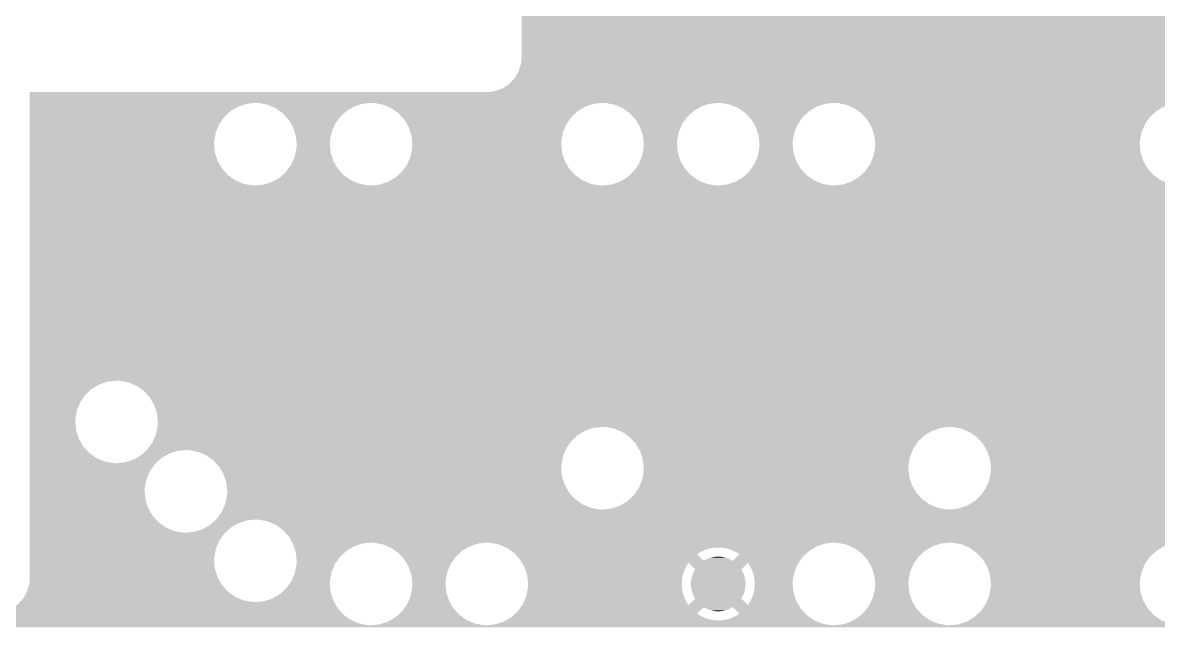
# Model space of a CAD drawing. Extents: x 295 to 953, y 10 to 290.
# Drawn here: x 613.6 to 642.27, y 197.28 to 212.51 of the extents above; entities that cross this region are included whole.
import ezdxf

# ---------------------------------------------------------------- set-up
doc = ezdxf.new("R2010")
doc.units = 0
doc.header["$LTSCALE"] = 5
doc.header["$MEASUREMENT"] = 0
doc.layers.add('GND', color=7, linetype='CONTINUOUS')

msp = doc.modelspace()

# ---------------------------------------------------------------- linework, layer by layer
at = {"layer": 'GND'}
for points in [[(626.194, 212.51), (626.194, 212.764), (725.854, 212.51), (726.011, 212.764)], [(626.194, 212.235), (626.194, 212.51), (725.739, 212.235), (725.854, 212.51)], [(626.194, 211.945), (626.194, 212.235), (725.667, 211.945), (725.739, 212.235)], [(626.194, 211.636), (626.194, 211.945), (725.642, 211.636), (725.667, 211.945)], [(626.179, 211.475), (626.194, 211.636), (725.655, 211.475), (725.642, 211.636)], [(626.017, 211.108), (626.119, 211.282), (725.721, 211.108), (725.679, 211.282)], [(626.119, 211.282), (626.137, 211.338), (725.679, 211.282), (725.666, 211.338)], [(626.137, 211.338), (626.179, 211.475), (725.666, 211.338), (725.655, 211.475)], [(625.878, 210.962), (625.96, 211.048), (725.77, 210.962), (725.735, 211.048)], [(625.96, 211.048), (626.017, 211.108), (725.735, 211.048), (725.721, 211.108)], [(613.78, 210.517), (613.78, 210.759), (726.004, 210.517), (725.857, 210.759)], [(613.78, 210.759), (613.78, 210.759), (725.857, 210.759), (725.856, 210.759)], [(625.318, 210.759), (625.423, 210.772), (725.856, 210.759), (725.849, 210.772)], [(625.423, 210.772), (625.518, 210.783), (725.849, 210.772), (725.844, 210.783)], [(625.518, 210.783), (625.708, 210.851), (725.844, 210.783), (725.816, 210.851)], [(625.708, 210.851), (625.878, 210.962), (725.816, 210.851), (725.77, 210.962)], [(613.78, 210.488), (613.78, 210.517), (726.029, 210.488), (726.004, 210.517)], [(613.78, 210.464), (613.78, 210.488), (619.256, 210.464), (619.476, 210.488)], [(613.78, 210.396), (613.78, 210.464), (619.047, 210.396), (619.256, 210.464)], [(619.567, 210.484), (619.476, 210.488), (622.358, 210.484), (622.397, 210.488)], [(619.665, 210.464), (619.567, 210.484), (622.177, 210.464), (622.358, 210.484)], [(619.784, 210.441), (619.665, 210.464), (622.107, 210.441), (622.177, 210.464)], [(619.89, 210.396), (619.784, 210.441), (621.968, 210.396), (622.107, 210.441)], [(622.488, 210.484), (622.397, 210.488), (628.2, 210.484), (628.239, 210.488)], [(622.586, 210.464), (622.488, 210.484), (628.019, 210.464), (628.2, 210.484)], [(622.705, 210.441), (622.586, 210.464), (627.949, 210.441), (628.019, 210.464)], [(622.811, 210.396), (622.705, 210.441), (627.81, 210.396), (627.949, 210.441)], [(628.33, 210.484), (628.239, 210.488), (631.121, 210.484), (631.16, 210.488)], [(628.428, 210.464), (628.33, 210.484), (630.94, 210.464), (631.121, 210.484)], [(628.547, 210.441), (628.428, 210.464), (630.87, 210.441), (630.94, 210.464)], [(628.653, 210.396), (628.547, 210.441), (630.731, 210.396), (630.87, 210.441)], [(631.251, 210.484), (631.16, 210.488), (634.042, 210.484), (634.081, 210.488)], [(631.349, 210.464), (631.251, 210.484), (633.861, 210.464), (634.042, 210.484)], [(631.468, 210.441), (631.349, 210.464), (633.791, 210.441), (633.861, 210.464)], [(631.574, 210.396), (631.468, 210.441), (633.652, 210.396), (633.791, 210.441)], [(634.172, 210.484), (634.081, 210.488), (642.805, 210.484), (642.844, 210.488)], [(634.27, 210.464), (634.172, 210.484), (642.624, 210.464), (642.805, 210.484)], [(634.389, 210.441), (634.27, 210.464), (642.554, 210.441), (642.624, 210.464)], [(634.495, 210.396), (634.389, 210.441), (642.415, 210.396), (642.554, 210.441)], [(613.78, 210.284), (613.78, 210.396), (618.857, 210.284), (619.047, 210.396)], [(613.78, 210.135), (613.78, 210.284), (618.694, 210.135), (618.857, 210.284)], [(613.78, 209.956), (613.78, 210.135), (618.566, 209.956), (618.694, 210.135)], [(619.986, 210.354), (619.89, 210.396), (621.897, 210.354), (621.968, 210.396)], [(620.085, 210.284), (619.986, 210.354), (621.778, 210.284), (621.897, 210.354)], [(620.166, 210.227), (620.085, 210.284), (621.715, 210.227), (621.778, 210.284)], [(620.249, 210.135), (620.166, 210.227), (621.615, 210.135), (621.715, 210.227)], [(620.315, 210.064), (620.249, 210.135), (621.564, 210.064), (621.615, 210.135)], [(622.907, 210.354), (622.811, 210.396), (627.739, 210.354), (627.81, 210.396)], [(623.006, 210.284), (622.907, 210.354), (627.62, 210.284), (627.739, 210.354)], [(623.087, 210.227), (623.006, 210.284), (627.557, 210.227), (627.62, 210.284)], [(623.17, 210.135), (623.087, 210.227), (627.457, 210.135), (627.557, 210.227)], [(623.236, 210.064), (623.17, 210.135), (627.406, 210.064), (627.457, 210.135)], [(628.749, 210.354), (628.653, 210.396), (630.66, 210.354), (630.731, 210.396)], [(628.848, 210.284), (628.749, 210.354), (630.541, 210.284), (630.66, 210.354)], [(628.929, 210.227), (628.848, 210.284), (630.478, 210.227), (630.541, 210.284)], [(629.012, 210.135), (628.929, 210.227), (630.378, 210.135), (630.478, 210.227)], [(629.078, 210.064), (629.012, 210.135), (630.327, 210.064), (630.378, 210.135)], [(631.67, 210.354), (631.574, 210.396), (633.581, 210.354), (633.652, 210.396)], [(631.769, 210.284), (631.67, 210.354), (633.462, 210.284), (633.581, 210.354)], [(631.85, 210.227), (631.769, 210.284), (633.399, 210.227), (633.462, 210.284)], [(631.933, 210.135), (631.85, 210.227), (633.299, 210.135), (633.399, 210.227)], [(631.999, 210.064), (631.933, 210.135), (633.248, 210.064), (633.299, 210.135)], [(634.591, 210.354), (634.495, 210.396), (642.344, 210.354), (642.415, 210.396)], [(634.69, 210.284), (634.591, 210.354), (642.225, 210.284), (642.344, 210.354)], [(634.771, 210.227), (634.69, 210.284), (642.162, 210.227), (642.225, 210.284)], [(634.854, 210.135), (634.771, 210.227), (642.062, 210.135), (642.162, 210.227)], [(634.92, 210.064), (634.854, 210.135), (642.011, 210.064), (642.062, 210.135)], [(613.78, 209.753), (613.78, 209.956), (618.479, 209.753), (618.566, 209.956)], [(620.378, 209.956), (620.315, 210.064), (621.487, 209.956), (621.564, 210.064)], [(620.426, 209.874), (620.378, 209.956), (621.452, 209.874), (621.487, 209.956)], [(620.466, 209.753), (620.426, 209.874), (621.4, 209.753), (621.452, 209.874)], [(623.299, 209.956), (623.236, 210.064), (627.329, 209.956), (627.406, 210.064)], [(623.347, 209.874), (623.299, 209.956), (627.294, 209.874), (627.329, 209.956)], [(623.387, 209.753), (623.347, 209.874), (627.242, 209.753), (627.294, 209.874)], [(629.141, 209.956), (629.078, 210.064), (630.25, 209.956), (630.327, 210.064)], [(629.189, 209.874), (629.141, 209.956), (630.215, 209.874), (630.25, 209.956)], [(629.229, 209.753), (629.189, 209.874), (630.163, 209.753), (630.215, 209.874)], [(632.062, 209.956), (631.999, 210.064), (633.171, 209.956), (633.248, 210.064)], [(632.11, 209.874), (632.062, 209.956), (633.136, 209.874), (633.171, 209.956)], [(632.15, 209.753), (632.11, 209.874), (633.084, 209.753), (633.136, 209.874)], [(634.983, 209.956), (634.92, 210.064), (641.934, 209.956), (642.011, 210.064)], [(635.031, 209.874), (634.983, 209.956), (641.899, 209.874), (641.934, 209.956)], [(635.071, 209.753), (635.031, 209.874), (641.847, 209.753), (641.899, 209.874)], [(613.78, 209.537), (613.78, 209.753), (618.437, 209.537), (618.479, 209.753)], [(620.495, 209.664), (620.466, 209.753), (621.383, 209.664), (621.4, 209.753)], [(620.509, 209.537), (620.495, 209.664), (621.358, 209.537), (621.383, 209.664)], [(623.416, 209.664), (623.387, 209.753), (627.225, 209.664), (627.242, 209.753)], [(623.43, 209.537), (623.416, 209.664), (627.2, 209.537), (627.225, 209.664)], [(629.258, 209.664), (629.229, 209.753), (630.146, 209.664), (630.163, 209.753)], [(629.272, 209.537), (629.258, 209.664), (630.121, 209.537), (630.146, 209.664)], [(632.179, 209.664), (632.15, 209.753), (633.067, 209.664), (633.084, 209.753)], [(632.193, 209.537), (632.179, 209.664), (633.042, 209.537), (633.067, 209.664)], [(635.1, 209.664), (635.071, 209.753), (641.83, 209.664), (641.847, 209.753)], [(635.114, 209.537), (635.1, 209.664), (641.805, 209.537), (641.83, 209.664)], [(613.78, 209.445), (613.78, 209.537), (618.433, 209.445), (618.437, 209.537)], [(613.78, 209.226), (613.78, 209.445), (618.456, 209.226), (618.433, 209.445)], [(620.489, 209.226), (620.514, 209.353), (621.377, 209.226), (621.364, 209.353)], [(620.518, 209.445), (620.509, 209.537), (621.354, 209.445), (621.358, 209.537)], [(620.514, 209.353), (620.518, 209.445), (621.364, 209.353), (621.354, 209.445)], [(623.41, 209.226), (623.435, 209.353), (627.219, 209.226), (627.206, 209.353)], [(623.439, 209.445), (623.43, 209.537), (627.196, 209.445), (627.2, 209.537)], [(623.435, 209.353), (623.439, 209.445), (627.206, 209.353), (627.196, 209.445)], [(629.252, 209.226), (629.277, 209.353), (630.14, 209.226), (630.127, 209.353)], [(629.281, 209.445), (629.272, 209.537), (630.117, 209.445), (630.121, 209.537)], [(629.277, 209.353), (629.281, 209.445), (630.127, 209.353), (630.117, 209.445)], [(632.173, 209.226), (632.198, 209.353), (633.061, 209.226), (633.048, 209.353)], [(632.202, 209.445), (632.193, 209.537), (633.038, 209.445), (633.042, 209.537)], [(632.198, 209.353), (632.202, 209.445), (633.048, 209.353), (633.038, 209.445)], [(635.094, 209.226), (635.119, 209.353), (641.824, 209.226), (641.811, 209.353)], [(635.123, 209.445), (635.114, 209.537), (641.801, 209.445), (641.805, 209.537)], [(635.119, 209.353), (635.123, 209.445), (641.811, 209.353), (641.801, 209.445)], [(613.78, 209.016), (613.78, 209.226), (618.525, 209.016), (618.456, 209.226)], [(613.78, 208.826), (613.78, 209.016), (618.636, 208.826), (618.525, 209.016)], [(620.385, 208.934), (620.42, 209.016), (621.494, 208.934), (621.446, 209.016)], [(620.42, 209.016), (620.472, 209.137), (621.446, 209.016), (621.406, 209.137)], [(620.472, 209.137), (620.489, 209.226), (621.406, 209.137), (621.377, 209.226)], [(623.306, 208.934), (623.341, 209.016), (627.336, 208.934), (627.288, 209.016)], [(623.341, 209.016), (623.393, 209.137), (627.288, 209.016), (627.248, 209.137)], [(623.393, 209.137), (623.41, 209.226), (627.248, 209.137), (627.219, 209.226)], [(629.148, 208.934), (629.183, 209.016), (630.257, 208.934), (630.209, 209.016)], [(629.183, 209.016), (629.235, 209.137), (630.209, 209.016), (630.169, 209.137)], [(629.235, 209.137), (629.252, 209.226), (630.169, 209.137), (630.14, 209.226)], [(632.069, 208.934), (632.104, 209.016), (633.178, 208.934), (633.13, 209.016)], [(632.104, 209.016), (632.156, 209.137), (633.13, 209.016), (633.09, 209.137)], [(632.156, 209.137), (632.173, 209.226), (633.09, 209.137), (633.061, 209.226)], [(634.99, 208.934), (635.025, 209.016), (641.941, 208.934), (641.893, 209.016)], [(635.025, 209.016), (635.077, 209.137), (641.893, 209.016), (641.853, 209.137)], [(635.077, 209.137), (635.094, 209.226), (641.853, 209.137), (641.824, 209.226)], [(613.78, 208.663), (613.78, 208.826), (618.785, 208.663), (618.636, 208.826)], [(620.158, 208.663), (620.257, 208.755), (621.706, 208.663), (621.623, 208.755)], [(620.257, 208.755), (620.308, 208.826), (621.623, 208.755), (621.557, 208.826)], [(620.308, 208.826), (620.385, 208.934), (621.557, 208.826), (621.494, 208.934)], [(623.079, 208.663), (623.178, 208.755), (627.548, 208.663), (627.465, 208.755)], [(623.178, 208.755), (623.229, 208.826), (627.465, 208.755), (627.399, 208.826)], [(623.229, 208.826), (623.306, 208.934), (627.399, 208.826), (627.336, 208.934)], [(628.921, 208.663), (629.02, 208.755), (630.469, 208.663), (630.386, 208.755)], [(629.02, 208.755), (629.071, 208.826), (630.386, 208.755), (630.32, 208.826)], [(629.071, 208.826), (629.148, 208.934), (630.32, 208.826), (630.257, 208.934)], [(631.842, 208.663), (631.941, 208.755), (633.39, 208.663), (633.307, 208.755)], [(631.941, 208.755), (631.992, 208.826), (633.307, 208.755), (633.241, 208.826)], [(631.992, 208.826), (632.069, 208.934), (633.241, 208.826), (633.178, 208.934)], [(634.763, 208.663), (634.862, 208.755), (642.153, 208.663), (642.07, 208.755)], [(634.862, 208.755), (634.913, 208.826), (642.07, 208.755), (642.004, 208.826)], [(634.913, 208.826), (634.99, 208.934), (642.004, 208.826), (641.941, 208.934)], [(613.78, 208.536), (613.78, 208.663), (618.965, 208.536), (618.785, 208.663)], [(613.78, 208.449), (613.78, 208.536), (619.167, 208.449), (618.965, 208.536)], [(613.78, 208.406), (613.78, 208.449), (619.384, 208.406), (619.167, 208.449)], [(619.514, 208.406), (619.695, 208.426), (622.305, 208.406), (622.207, 208.426)], [(619.695, 208.426), (619.766, 208.449), (622.207, 208.426), (622.088, 208.449)], [(619.766, 208.449), (619.904, 208.494), (622.088, 208.449), (621.982, 208.494)], [(619.904, 208.494), (619.975, 208.536), (621.982, 208.494), (621.886, 208.536)], [(619.975, 208.536), (620.094, 208.606), (621.886, 208.536), (621.787, 208.606)], [(620.094, 208.606), (620.158, 208.663), (621.787, 208.606), (621.706, 208.663)], [(622.435, 208.406), (622.616, 208.426), (628.147, 208.406), (628.049, 208.426)], [(622.616, 208.426), (622.687, 208.449), (628.049, 208.426), (627.93, 208.449)], [(622.687, 208.449), (622.825, 208.494), (627.93, 208.449), (627.824, 208.494)], [(622.825, 208.494), (622.896, 208.536), (627.824, 208.494), (627.728, 208.536)], [(622.896, 208.536), (623.015, 208.606), (627.728, 208.536), (627.629, 208.606)], [(623.015, 208.606), (623.079, 208.663), (627.629, 208.606), (627.548, 208.663)], [(628.277, 208.406), (628.458, 208.426), (631.068, 208.406), (630.97, 208.426)], [(628.458, 208.426), (628.529, 208.449), (630.97, 208.426), (630.851, 208.449)], [(628.529, 208.449), (628.667, 208.494), (630.851, 208.449), (630.745, 208.494)], [(628.667, 208.494), (628.738, 208.536), (630.745, 208.494), (630.649, 208.536)], [(628.738, 208.536), (628.857, 208.606), (630.649, 208.536), (630.55, 208.606)], [(628.857, 208.606), (628.921, 208.663), (630.55, 208.606), (630.469, 208.663)], [(631.198, 208.406), (631.379, 208.426), (633.989, 208.406), (633.891, 208.426)], [(631.379, 208.426), (631.45, 208.449), (633.891, 208.426), (633.772, 208.449)], [(631.45, 208.449), (631.588, 208.494), (633.772, 208.449), (633.666, 208.494)], [(631.588, 208.494), (631.659, 208.536), (633.666, 208.494), (633.57, 208.536)], [(631.659, 208.536), (631.778, 208.606), (633.57, 208.536), (633.471, 208.606)], [(631.778, 208.606), (631.842, 208.663), (633.471, 208.606), (633.39, 208.663)], [(634.119, 208.406), (634.3, 208.426), (642.752, 208.406), (642.654, 208.426)], [(634.3, 208.426), (634.371, 208.449), (642.654, 208.426), (642.535, 208.449)], [(634.371, 208.449), (634.509, 208.494), (642.535, 208.449), (642.429, 208.494)], [(634.509, 208.494), (634.58, 208.536), (642.429, 208.494), (642.333, 208.536)], [(634.58, 208.536), (634.699, 208.606), (642.333, 208.536), (642.234, 208.606)], [(634.699, 208.606), (634.763, 208.663), (642.234, 208.606), (642.153, 208.663)], [(613.78, 208.402), (613.78, 208.406), (619.476, 208.402), (619.384, 208.406)], [(613.78, 208.286), (613.78, 208.402), (651.386, 208.286), (651.348, 208.402)], [(613.78, 208.096), (613.78, 208.286), (651.498, 208.096), (651.386, 208.286)], [(619.476, 208.402), (619.514, 208.406), (622.397, 208.402), (622.305, 208.406)], [(622.397, 208.402), (622.435, 208.406), (628.239, 208.402), (628.147, 208.406)], [(628.239, 208.402), (628.277, 208.406), (631.16, 208.402), (631.068, 208.406)], [(631.16, 208.402), (631.198, 208.406), (634.081, 208.402), (633.989, 208.406)], [(634.081, 208.402), (634.119, 208.406), (642.844, 208.402), (642.752, 208.406)], [(613.78, 207.933), (613.78, 208.096), (651.646, 207.933), (651.498, 208.096)], [(613.78, 207.806), (613.78, 207.933), (651.826, 207.806), (651.646, 207.933)], [(613.78, 207.719), (613.78, 207.806), (652.029, 207.719), (651.826, 207.806)], [(613.78, 207.676), (613.78, 207.719), (652.245, 207.676), (652.029, 207.719)], [(613.78, 207.672), (613.78, 207.676), (652.337, 207.672), (652.245, 207.676)], [(613.78, 207.562), (613.78, 207.672), (656.452, 207.562), (656.499, 207.672)], [(613.78, 207.346), (613.78, 207.562), (656.41, 207.346), (656.452, 207.562)], [(613.78, 207.254), (613.78, 207.346), (656.406, 207.254), (656.41, 207.346)], [(613.78, 207.035), (613.78, 207.254), (656.429, 207.035), (656.406, 207.254)], [(613.78, 206.826), (613.78, 207.035), (656.498, 206.826), (656.429, 207.035)], [(613.78, 206.635), (613.78, 206.826), (656.609, 206.635), (656.498, 206.826)], [(613.78, 206.473), (613.78, 206.635), (656.758, 206.473), (656.609, 206.635)], [(613.78, 206.345), (613.78, 206.473), (656.938, 206.345), (656.758, 206.473)], [(613.78, 206.258), (613.78, 206.345), (657.14, 206.258), (656.938, 206.345)], [(613.78, 206.216), (613.78, 206.258), (657.357, 206.216), (657.14, 206.258)], [(613.78, 206.211), (613.78, 206.216), (657.449, 206.211), (657.357, 206.216)], [(613.78, 206.157), (613.78, 206.211), (713.563, 206.157), (713.588, 206.211)], [(613.78, 206.096), (613.78, 206.157), (713.539, 206.096), (713.563, 206.157)], [(613.78, 206.033), (613.78, 206.096), (713.52, 206.033), (713.539, 206.096)], [(613.78, 205.969), (613.78, 206.033), (713.505, 205.969), (713.52, 206.033)], [(613.78, 205.904), (613.78, 205.969), (713.495, 205.904), (713.505, 205.969)], [(613.78, 205.839), (613.78, 205.904), (713.489, 205.839), (713.495, 205.904)], [(613.78, 205.774), (613.78, 205.839), (713.488, 205.774), (713.489, 205.839)], [(613.78, 205.708), (613.78, 205.774), (713.492, 205.708), (713.488, 205.774)], [(613.78, 205.643), (613.78, 205.708), (713.5, 205.643), (713.492, 205.708)], [(613.78, 205.579), (613.78, 205.643), (713.513, 205.579), (713.5, 205.643)], [(613.78, 205.516), (613.78, 205.579), (713.531, 205.516), (713.513, 205.579)], [(613.78, 205.454), (613.78, 205.516), (713.553, 205.454), (713.531, 205.516)], [(613.78, 205.394), (613.78, 205.454), (713.579, 205.394), (713.553, 205.454)], [(613.78, 205.336), (613.78, 205.394), (713.61, 205.336), (713.579, 205.394)], [(613.78, 205.28), (613.78, 205.336), (713.645, 205.28), (713.61, 205.336)], [(613.78, 205.259), (613.78, 205.28), (713.659, 205.259), (713.645, 205.28)], [(613.78, 205.211), (613.78, 205.259), (725.734, 205.211), (725.722, 205.259)], [(613.78, 205.045), (613.78, 205.211), (713.874, 205.045), (714.04, 205.211)], [(613.78, 205.009), (613.78, 205.045), (713.928, 205.009), (713.874, 205.045)], [(613.78, 204.976), (613.78, 205.009), (713.986, 204.976), (713.928, 205.009)], [(613.78, 204.948), (613.78, 204.976), (714.045, 204.948), (713.986, 204.976)], [(613.78, 204.925), (613.78, 204.948), (714.106, 204.925), (714.045, 204.948)], [(613.78, 204.905), (613.78, 204.925), (714.169, 204.905), (714.106, 204.925)], [(613.78, 204.891), (613.78, 204.905), (714.233, 204.891), (714.169, 204.905)], [(613.78, 204.88), (613.78, 204.891), (714.297, 204.88), (714.233, 204.891)], [(613.78, 204.875), (613.78, 204.88), (714.363, 204.875), (714.297, 204.88)], [(613.78, 204.874), (613.78, 204.875), (714.428, 204.874), (714.363, 204.875)], [(613.78, 204.675), (613.78, 204.874), (726.004, 204.675), (725.883, 204.874)], [(613.78, 204.646), (613.78, 204.675), (726.029, 204.646), (726.004, 204.675)], [(613.78, 204.622), (613.78, 204.646), (689.36, 204.622), (689.58, 204.646)], [(613.78, 204.554), (613.78, 204.622), (689.151, 204.554), (689.36, 204.622)], [(613.78, 204.442), (613.78, 204.554), (688.961, 204.442), (689.151, 204.554)], [(613.78, 204.293), (613.78, 204.442), (688.798, 204.293), (688.961, 204.442)], [(613.78, 204.114), (613.78, 204.293), (688.67, 204.114), (688.798, 204.293)], [(613.78, 203.911), (613.78, 204.114), (688.583, 203.911), (688.67, 204.114)], [(613.78, 203.695), (613.78, 203.911), (688.541, 203.695), (688.583, 203.911)], [(613.78, 203.603), (613.78, 203.695), (688.537, 203.603), (688.541, 203.695)], [(613.78, 203.477), (613.78, 203.603), (688.55, 203.477), (688.537, 203.603)], [(613.78, 203.454), (613.78, 203.477), (615.751, 203.454), (615.97, 203.477)], [(613.78, 203.385), (613.78, 203.454), (615.542, 203.385), (615.751, 203.454)], [(613.78, 203.274), (613.78, 203.385), (615.351, 203.274), (615.542, 203.385)], [(613.78, 203.125), (613.78, 203.274), (615.189, 203.125), (615.351, 203.274)], [(616.062, 203.473), (615.97, 203.477), (688.551, 203.473), (688.55, 203.477)], [(616.279, 203.431), (616.062, 203.473), (688.555, 203.431), (688.551, 203.473)], [(616.388, 203.384), (616.279, 203.431), (688.56, 203.384), (688.555, 203.431)], [(616.481, 203.344), (616.388, 203.384), (688.573, 203.344), (688.56, 203.384)], [(616.661, 203.216), (616.481, 203.344), (688.615, 203.216), (688.573, 203.344)], [(613.78, 202.945), (613.78, 203.125), (615.061, 202.945), (615.189, 203.125)], [(616.699, 203.174), (616.661, 203.216), (688.629, 203.174), (688.615, 203.216)], [(616.81, 203.054), (616.699, 203.174), (688.7, 203.054), (688.629, 203.174)], [(616.85, 202.984), (616.81, 203.054), (688.74, 202.984), (688.7, 203.054)], [(616.921, 202.863), (616.85, 202.984), (688.851, 202.863), (688.74, 202.984)], [(613.78, 202.743), (613.78, 202.945), (614.974, 202.743), (615.061, 202.945)], [(613.78, 202.526), (613.78, 202.743), (614.932, 202.526), (614.974, 202.743)], [(616.935, 202.821), (616.921, 202.863), (688.889, 202.821), (688.851, 202.863)], [(616.977, 202.694), (616.935, 202.821), (689.069, 202.694), (688.889, 202.821)], [(616.99, 202.654), (616.977, 202.694), (689.162, 202.654), (689.069, 202.694)], [(613.78, 202.435), (613.78, 202.526), (614.928, 202.435), (614.932, 202.526)], [(613.78, 202.215), (613.78, 202.435), (614.951, 202.215), (614.928, 202.435)], [(616.995, 202.607), (616.99, 202.654), (689.271, 202.607), (689.162, 202.654)], [(616.999, 202.564), (616.995, 202.607), (689.488, 202.564), (689.271, 202.607)], [(617, 202.56), (616.999, 202.564), (689.58, 202.56), (689.488, 202.564)], [(617.012, 202.444), (617, 202.56), (736.825, 202.444), (736.787, 202.56)], [(617.009, 202.343), (617.013, 202.435), (736.885, 202.343), (736.831, 202.435)], [(617.013, 202.435), (617.012, 202.444), (736.831, 202.435), (736.825, 202.444)], [(613.78, 202.006), (613.78, 202.215), (615.02, 202.006), (614.951, 202.215)], [(616.894, 201.957), (616.958, 202.105), (627.457, 201.957), (627.62, 202.105)], [(616.958, 202.105), (616.967, 202.126), (627.62, 202.105), (627.655, 202.126)], [(616.967, 202.126), (616.984, 202.217), (627.655, 202.126), (627.81, 202.217)], [(616.984, 202.217), (616.998, 202.286), (627.81, 202.217), (628.019, 202.286)], [(616.998, 202.286), (617.002, 202.309), (628.019, 202.286), (628.239, 202.309)], [(617.002, 202.309), (617.009, 202.343), (736.905, 202.309), (736.885, 202.343)], [(628.33, 202.305), (628.239, 202.309), (636.963, 202.305), (637.002, 202.309)], [(628.428, 202.286), (628.33, 202.305), (636.782, 202.286), (636.963, 202.305)], [(628.547, 202.262), (628.428, 202.286), (636.712, 202.262), (636.782, 202.286)], [(628.653, 202.217), (628.547, 202.262), (636.573, 202.217), (636.712, 202.262)], [(628.749, 202.175), (628.653, 202.217), (636.502, 202.175), (636.573, 202.217)], [(628.848, 202.105), (628.749, 202.175), (636.383, 202.105), (636.502, 202.175)], [(628.929, 202.048), (628.848, 202.105), (636.32, 202.048), (636.383, 202.105)], [(637.093, 202.305), (637.002, 202.309), (736.907, 202.305), (736.905, 202.309)], [(637.31, 202.262), (637.093, 202.305), (736.932, 202.262), (736.907, 202.305)], [(637.33, 202.254), (637.31, 202.262), (736.937, 202.254), (736.932, 202.262)], [(637.512, 202.175), (637.33, 202.254), (737.009, 202.175), (736.937, 202.254)], [(637.631, 202.091), (637.512, 202.175), (737.086, 202.091), (737.009, 202.175)], [(613.78, 201.816), (613.78, 202.006), (615.131, 201.816), (615.02, 202.006)], [(616.775, 201.777), (616.88, 201.924), (627.329, 201.777), (627.434, 201.924)], [(616.88, 201.924), (616.894, 201.957), (627.434, 201.924), (627.457, 201.957)], [(629.012, 201.957), (628.929, 202.048), (636.22, 201.957), (636.32, 202.048)], [(629.078, 201.885), (629.012, 201.957), (636.169, 201.885), (636.22, 201.957)], [(629.141, 201.777), (629.078, 201.885), (636.092, 201.777), (636.169, 201.885)], [(637.692, 202.048), (637.631, 202.091), (737.147, 202.048), (737.086, 202.091)], [(637.769, 201.964), (637.692, 202.048), (737.265, 201.964), (737.147, 202.048)], [(637.841, 201.885), (637.769, 201.964), (737.448, 201.885), (737.265, 201.964)], [(637.846, 201.877), (637.841, 201.885), (737.468, 201.877), (737.448, 201.885)], [(637.854, 201.862), (637.846, 201.877), (737.541, 201.862), (737.468, 201.877)], [(637.868, 201.839), (637.854, 201.862), (727.255, 201.839), (727.553, 201.862)], [(637.909, 201.769), (637.868, 201.839), (726.965, 201.769), (727.255, 201.839)], [(613.78, 201.653), (613.78, 201.816), (615.28, 201.653), (615.131, 201.816)], [(613.78, 201.525), (613.78, 201.653), (615.46, 201.525), (615.28, 201.653)], [(616.463, 201.521), (616.589, 201.595), (617.104, 201.521), (617.231, 201.595)], [(616.589, 201.595), (616.63, 201.633), (617.231, 201.595), (617.294, 201.633)], [(616.63, 201.633), (616.705, 201.701), (617.294, 201.633), (617.504, 201.701)], [(616.705, 201.701), (616.731, 201.725), (617.504, 201.701), (617.723, 201.725)], [(616.731, 201.725), (616.752, 201.744), (627.307, 201.725), (627.315, 201.744)], [(616.752, 201.744), (616.775, 201.777), (627.315, 201.744), (627.329, 201.777)], [(617.815, 201.721), (617.723, 201.725), (627.305, 201.721), (627.307, 201.725)], [(618.031, 201.678), (617.815, 201.721), (627.287, 201.678), (627.305, 201.721)], [(618.234, 201.591), (618.031, 201.678), (627.25, 201.591), (627.287, 201.678)], [(618.257, 201.574), (618.234, 201.591), (627.242, 201.574), (627.25, 201.591)], [(618.413, 201.464), (618.257, 201.574), (627.221, 201.464), (627.242, 201.574)], [(629.189, 201.695), (629.141, 201.777), (636.057, 201.695), (636.092, 201.777)], [(629.229, 201.574), (629.189, 201.695), (636.005, 201.574), (636.057, 201.695)], [(629.258, 201.485), (629.229, 201.574), (635.988, 201.485), (636.005, 201.574)], [(637.952, 201.695), (637.909, 201.769), (726.784, 201.695), (726.965, 201.769)], [(637.965, 201.655), (637.952, 201.695), (726.688, 201.655), (726.784, 201.695)], [(638.016, 201.5), (637.965, 201.655), (726.434, 201.5), (726.688, 201.655)], [(613.78, 201.438), (613.78, 201.525), (615.662, 201.438), (615.46, 201.525)], [(613.78, 201.396), (613.78, 201.438), (615.879, 201.396), (615.662, 201.438)], [(613.78, 201.392), (613.78, 201.396), (615.97, 201.392), (615.879, 201.396)], [(613.78, 201.372), (613.78, 201.392), (616.941, 201.372), (616.963, 201.392)], [(613.78, 201.193), (613.78, 201.372), (616.814, 201.193), (616.941, 201.372)], [(615.97, 201.392), (616.19, 201.415), (616.963, 201.392), (616.988, 201.415)], [(616.19, 201.415), (616.399, 201.484), (616.988, 201.415), (617.063, 201.484)], [(616.399, 201.484), (616.463, 201.521), (617.063, 201.484), (617.104, 201.521)], [(618.51, 201.358), (618.413, 201.464), (627.2, 201.358), (627.221, 201.464)], [(618.562, 201.301), (618.51, 201.358), (627.197, 201.301), (627.2, 201.358)], [(618.583, 201.266), (618.562, 201.301), (627.196, 201.266), (627.197, 201.301)], [(618.674, 201.111), (618.583, 201.266), (627.212, 201.111), (627.196, 201.266)], [(629.272, 201.358), (629.258, 201.485), (635.963, 201.358), (635.988, 201.485)], [(629.281, 201.266), (629.272, 201.358), (635.959, 201.266), (635.963, 201.358)], [(629.277, 201.174), (629.281, 201.266), (635.969, 201.174), (635.959, 201.266)], [(638.021, 201.485), (638.016, 201.5), (726.416, 201.485), (726.434, 201.5)], [(638.04, 201.307), (638.021, 201.485), (726.206, 201.307), (726.416, 201.485)], [(638.044, 201.266), (638.04, 201.307), (726.171, 201.266), (726.206, 201.307)], [(638.04, 201.174), (638.044, 201.266), (726.092, 201.174), (726.171, 201.266)], [(613.78, 200.99), (613.78, 201.193), (616.727, 200.99), (616.814, 201.193)], [(613.78, 200.774), (613.78, 200.99), (616.684, 200.774), (616.727, 200.99)], [(618.695, 201.047), (618.674, 201.111), (627.219, 201.047), (627.212, 201.111)], [(618.742, 200.901), (618.695, 201.047), (627.267, 200.901), (627.219, 201.047)], [(629.183, 200.838), (629.235, 200.958), (636.051, 200.838), (636.011, 200.958)], [(629.235, 200.958), (629.252, 201.047), (636.011, 200.958), (635.982, 201.047)], [(629.252, 201.047), (629.277, 201.174), (635.982, 201.047), (635.969, 201.174)], [(637.974, 200.902), (637.998, 200.958), (673.085, 200.902), (673.255, 200.958)], [(637.998, 200.958), (638, 200.971), (673.255, 200.958), (673.295, 200.971)], [(638, 200.971), (638.005, 200.995), (673.295, 200.971), (673.514, 200.995)], [(638.005, 200.995), (638.022, 201.08), (725.958, 200.995), (726.011, 201.08)], [(638.022, 201.08), (638.04, 201.174), (726.011, 201.08), (726.092, 201.174)], [(613.78, 200.682), (613.78, 200.774), (616.68, 200.682), (616.684, 200.774)], [(613.78, 200.463), (613.78, 200.682), (616.703, 200.463), (616.68, 200.682)], [(618.749, 200.838), (618.742, 200.901), (627.288, 200.838), (627.267, 200.901)], [(618.766, 200.682), (618.749, 200.838), (627.379, 200.682), (627.288, 200.838)], [(618.764, 200.647), (618.766, 200.682), (627.399, 200.647), (627.379, 200.682)], [(629.071, 200.647), (629.148, 200.756), (636.162, 200.647), (636.099, 200.756)], [(629.148, 200.756), (629.183, 200.838), (636.099, 200.756), (636.051, 200.838)], [(637.83, 200.642), (637.911, 200.756), (672.733, 200.642), (672.856, 200.756)], [(637.911, 200.756), (637.926, 200.791), (672.856, 200.756), (672.895, 200.791)], [(637.926, 200.791), (637.974, 200.902), (672.895, 200.791), (673.085, 200.902)], [(613.78, 200.253), (613.78, 200.463), (616.772, 200.253), (616.703, 200.463)], [(618.719, 200.374), (618.741, 200.485), (627.704, 200.374), (627.548, 200.485)], [(618.741, 200.485), (618.762, 200.59), (627.548, 200.485), (627.452, 200.59)], [(618.762, 200.59), (618.764, 200.647), (627.452, 200.59), (627.399, 200.647)], [(628.738, 200.357), (628.857, 200.427), (636.491, 200.357), (636.392, 200.427)], [(628.857, 200.427), (628.921, 200.485), (636.392, 200.427), (636.311, 200.485)], [(628.921, 200.485), (629.02, 200.576), (636.311, 200.485), (636.228, 200.576)], [(629.02, 200.576), (629.071, 200.647), (636.228, 200.576), (636.162, 200.647)], [(637.43, 200.316), (637.62, 200.427), (672.542, 200.316), (672.59, 200.427)], [(637.62, 200.427), (637.659, 200.462), (672.59, 200.427), (672.605, 200.462)], [(637.659, 200.462), (637.783, 200.576), (672.605, 200.462), (672.685, 200.576)], [(637.783, 200.576), (637.83, 200.642), (672.685, 200.576), (672.733, 200.642)], [(613.78, 200.063), (613.78, 200.253), (616.884, 200.063), (616.772, 200.253)], [(618.541, 200.044), (618.632, 200.171), (672.475, 200.044), (672.5, 200.171)], [(618.632, 200.171), (618.655, 200.223), (672.5, 200.171), (672.511, 200.223)], [(618.655, 200.223), (618.656, 200.227), (628.239, 200.223), (628.147, 200.227)], [(618.656, 200.227), (618.675, 200.27), (628.147, 200.227), (627.93, 200.27)], [(618.675, 200.27), (618.712, 200.357), (627.93, 200.27), (627.728, 200.357)], [(618.712, 200.357), (618.719, 200.374), (627.728, 200.357), (627.704, 200.374)], [(628.239, 200.223), (628.277, 200.227), (637.002, 200.223), (636.91, 200.227)], [(628.277, 200.227), (628.458, 200.247), (636.91, 200.227), (636.812, 200.247)], [(628.458, 200.247), (628.529, 200.27), (636.812, 200.247), (636.693, 200.27)], [(628.529, 200.27), (628.667, 200.316), (636.693, 200.27), (636.587, 200.316)], [(628.667, 200.316), (628.738, 200.357), (636.587, 200.316), (636.491, 200.357)], [(637.002, 200.223), (637.221, 200.247), (672.511, 200.223), (672.515, 200.247)], [(637.221, 200.247), (637.261, 200.26), (672.515, 200.247), (672.518, 200.26)], [(637.261, 200.26), (637.43, 200.316), (672.518, 200.26), (672.542, 200.316)], [(613.78, 199.9), (613.78, 200.063), (617.033, 199.9), (616.884, 200.063)], [(613.78, 199.773), (613.78, 199.9), (617.212, 199.773), (617.033, 199.9)], [(618.215, 199.769), (618.342, 199.843), (618.857, 199.769), (618.983, 199.843)], [(618.342, 199.843), (618.383, 199.88), (618.983, 199.843), (619.047, 199.88)], [(618.383, 199.88), (618.458, 199.949), (619.047, 199.88), (619.256, 199.949)], [(618.458, 199.949), (618.483, 199.972), (619.256, 199.949), (619.476, 199.972)], [(618.483, 199.972), (618.504, 199.992), (672.472, 199.972), (672.473, 199.992)], [(618.504, 199.992), (618.541, 200.044), (672.473, 199.992), (672.475, 200.044)], [(619.567, 199.968), (619.476, 199.972), (672.472, 199.968), (672.472, 199.972)], [(619.651, 199.952), (619.567, 199.968), (672.471, 199.952), (672.472, 199.968)], [(619.784, 199.926), (619.651, 199.952), (672.474, 199.926), (672.471, 199.952)], [(619.986, 199.839), (619.784, 199.926), (672.483, 199.839), (672.474, 199.926)], [(620.136, 199.733), (619.986, 199.839), (672.495, 199.733), (672.483, 199.839)], [(613.78, 199.686), (613.78, 199.773), (617.415, 199.686), (617.212, 199.773)], [(613.78, 199.643), (613.78, 199.686), (617.631, 199.643), (617.415, 199.686)], [(613.78, 199.639), (613.78, 199.643), (617.723, 199.639), (617.631, 199.643)], [(613.78, 199.62), (613.78, 199.639), (618.694, 199.62), (618.715, 199.639)], [(613.78, 199.44), (613.78, 199.62), (618.566, 199.44), (618.694, 199.62)], [(617.723, 199.639), (617.942, 199.663), (618.715, 199.639), (618.741, 199.663)], [(617.942, 199.663), (618.152, 199.731), (618.741, 199.663), (618.816, 199.731)], [(618.152, 199.731), (618.215, 199.769), (618.816, 199.731), (618.857, 199.769)], [(620.166, 199.711), (620.136, 199.733), (672.502, 199.711), (672.495, 199.733)], [(620.315, 199.548), (620.166, 199.711), (672.555, 199.548), (672.502, 199.711)], [(620.33, 199.523), (620.315, 199.548), (672.563, 199.523), (672.555, 199.548)], [(613.78, 199.238), (613.78, 199.44), (618.479, 199.238), (618.566, 199.44)], [(613.78, 199.021), (613.78, 199.238), (618.437, 199.021), (618.479, 199.238)], [(620.395, 199.411), (620.33, 199.523), (672.629, 199.411), (672.563, 199.523)], [(620.397, 199.407), (620.395, 199.411), (656.633, 199.407), (656.698, 199.411)], [(620.402, 199.399), (620.397, 199.407), (656.568, 199.399), (656.633, 199.407)], [(620.409, 199.388), (620.402, 199.399), (656.514, 199.388), (656.568, 199.399)], [(620.422, 199.365), (620.409, 199.388), (622.177, 199.365), (622.397, 199.388)], [(620.426, 199.358), (620.422, 199.365), (622.157, 199.358), (622.177, 199.365)], [(620.447, 199.296), (620.426, 199.358), (621.968, 199.296), (622.157, 199.358)], [(620.483, 199.184), (620.447, 199.296), (621.778, 199.184), (621.968, 199.296)], [(622.488, 199.384), (622.397, 199.388), (625.279, 199.384), (625.318, 199.388)], [(622.586, 199.365), (622.488, 199.384), (625.098, 199.365), (625.279, 199.384)], [(622.705, 199.341), (622.586, 199.365), (625.028, 199.341), (625.098, 199.365)], [(622.811, 199.296), (622.705, 199.341), (624.889, 199.296), (625.028, 199.341)], [(622.907, 199.254), (622.811, 199.296), (624.818, 199.254), (624.889, 199.296)], [(623.006, 199.184), (622.907, 199.254), (624.699, 199.184), (624.818, 199.254)], [(625.409, 199.384), (625.318, 199.388), (634.042, 199.384), (634.081, 199.388)], [(625.507, 199.365), (625.409, 199.384), (633.861, 199.365), (634.042, 199.384)], [(625.626, 199.341), (625.507, 199.365), (633.791, 199.341), (633.861, 199.365)], [(625.732, 199.296), (625.626, 199.341), (633.652, 199.296), (633.791, 199.341)], [(625.803, 199.265), (625.732, 199.296), (633.599, 199.265), (633.652, 199.296)], [(625.812, 199.261), (625.803, 199.265), (631.074, 199.261), (631.139, 199.265)], [(625.828, 199.254), (625.812, 199.261), (631.02, 199.254), (631.074, 199.261)], [(625.83, 199.253), (625.828, 199.254), (631.009, 199.253), (631.02, 199.254)], [(625.849, 199.24), (625.83, 199.253), (630.945, 199.24), (631.009, 199.253)], [(625.873, 199.222), (625.849, 199.24), (630.882, 199.222), (630.945, 199.24)], [(631.205, 199.264), (631.139, 199.265), (633.598, 199.264), (633.599, 199.265)], [(631.27, 199.259), (631.205, 199.264), (633.588, 199.259), (633.598, 199.264)], [(631.335, 199.248), (631.27, 199.259), (633.571, 199.248), (633.588, 199.259)], [(631.399, 199.234), (631.335, 199.248), (633.546, 199.234), (633.571, 199.248)], [(634.172, 199.384), (634.081, 199.388), (636.963, 199.384), (637.002, 199.388)], [(634.27, 199.365), (634.172, 199.384), (636.782, 199.365), (636.963, 199.384)], [(634.389, 199.341), (634.27, 199.365), (636.712, 199.341), (636.782, 199.365)], [(634.495, 199.296), (634.389, 199.341), (636.573, 199.296), (636.712, 199.341)], [(634.591, 199.254), (634.495, 199.296), (636.502, 199.254), (636.573, 199.296)], [(634.69, 199.184), (634.591, 199.254), (636.383, 199.184), (636.502, 199.254)], [(637.093, 199.384), (637.002, 199.388), (642.805, 199.384), (642.844, 199.388)], [(637.191, 199.365), (637.093, 199.384), (642.624, 199.365), (642.805, 199.384)], [(637.31, 199.341), (637.191, 199.365), (642.554, 199.341), (642.624, 199.365)], [(637.416, 199.296), (637.31, 199.341), (642.415, 199.296), (642.554, 199.341)], [(637.512, 199.254), (637.416, 199.296), (642.344, 199.254), (642.415, 199.296)], [(637.611, 199.184), (637.512, 199.254), (642.225, 199.184), (642.344, 199.254)], [(613.78, 198.929), (613.78, 199.021), (618.433, 198.929), (618.437, 199.021)], [(620.495, 199.149), (620.483, 199.184), (621.738, 199.149), (621.778, 199.184)], [(620.507, 199.036), (620.495, 199.149), (621.615, 199.036), (621.738, 199.149)], [(620.518, 198.929), (620.507, 199.036), (621.54, 198.929), (621.615, 199.036)], [(623.087, 199.127), (623.006, 199.184), (624.636, 199.127), (624.699, 199.184)], [(623.17, 199.036), (623.087, 199.127), (624.536, 199.036), (624.636, 199.127)], [(623.236, 198.964), (623.17, 199.036), (624.485, 198.964), (624.536, 199.036)], [(623.299, 198.856), (623.236, 198.964), (624.408, 198.856), (624.485, 198.964)], [(625.904, 199.2), (625.873, 199.222), (630.82, 199.2), (630.882, 199.222)], [(625.942, 199.174), (625.904, 199.2), (630.76, 199.174), (630.82, 199.2)], [(625.985, 199.143), (625.942, 199.174), (630.702, 199.143), (630.76, 199.174)], [(626.008, 199.127), (625.985, 199.143), (630.675, 199.127), (630.702, 199.143)], [(626.024, 199.109), (626.008, 199.127), (630.646, 199.109), (630.675, 199.127)], [(626.038, 199.094), (626.024, 199.109), (630.625, 199.094), (630.646, 199.109)], [(626.157, 198.964), (626.038, 199.094), (630.755, 198.964), (630.625, 199.094)], [(626.178, 198.928), (626.157, 198.964), (630.791, 198.928), (630.755, 198.964)], [(630.825, 198.948), (630.842, 198.956), (631.493, 198.948), (631.478, 198.956)], [(630.842, 198.956), (630.875, 198.973), (631.478, 198.956), (631.443, 198.973)], [(630.875, 198.973), (630.893, 198.981), (631.443, 198.973), (631.427, 198.981)], [(630.893, 198.981), (630.928, 198.994), (631.427, 198.981), (631.39, 198.994)], [(630.928, 198.994), (630.947, 199), (631.39, 198.994), (631.374, 199)], [(630.947, 199), (630.982, 199.011), (631.374, 199), (631.335, 199.011)], [(630.982, 199.011), (631.002, 199.016), (631.335, 199.011), (631.319, 199.016)], [(631.002, 199.016), (631.038, 199.024), (631.319, 199.016), (631.279, 199.024)], [(631.038, 199.024), (631.059, 199.027), (631.279, 199.024), (631.264, 199.027)], [(631.059, 199.027), (631.094, 199.031), (631.264, 199.027), (631.221, 199.031)], [(631.094, 199.031), (631.121, 199.033), (631.221, 199.031), (631.207, 199.033)], [(631.121, 199.033), (631.15, 199.034), (631.207, 199.033), (631.15, 199.034)], [(631.462, 199.214), (631.399, 199.234), (633.513, 199.214), (633.546, 199.234)], [(631.523, 199.191), (631.462, 199.214), (633.472, 199.191), (633.513, 199.214)], [(631.536, 199.184), (631.523, 199.191), (633.462, 199.184), (633.472, 199.191)], [(631.528, 198.928), (631.635, 199.036), (633.223, 198.928), (633.299, 199.036)], [(631.582, 199.163), (631.536, 199.184), (633.438, 199.163), (633.462, 199.184)], [(631.639, 199.13), (631.582, 199.163), (633.403, 199.13), (633.438, 199.163)], [(631.635, 199.036), (631.694, 199.094), (633.299, 199.036), (633.363, 199.094)], [(631.694, 199.094), (631.639, 199.13), (633.363, 199.094), (633.403, 199.13)], [(634.771, 199.127), (634.69, 199.184), (636.32, 199.127), (636.383, 199.184)], [(634.854, 199.036), (634.771, 199.127), (636.22, 199.036), (636.32, 199.127)], [(634.92, 198.964), (634.854, 199.036), (636.169, 198.964), (636.22, 199.036)], [(634.983, 198.856), (634.92, 198.964), (636.092, 198.856), (636.169, 198.964)], [(637.692, 199.127), (637.611, 199.184), (642.162, 199.127), (642.225, 199.184)], [(637.775, 199.036), (637.692, 199.127), (642.062, 199.036), (642.162, 199.127)], [(637.841, 198.964), (637.775, 199.036), (642.011, 198.964), (642.062, 199.036)], [(637.904, 198.856), (637.841, 198.964), (641.934, 198.856), (642.011, 198.964)], [(613.78, 198.71), (613.78, 198.929), (618.456, 198.71), (618.433, 198.929)], [(613.78, 198.501), (613.78, 198.71), (618.525, 198.501), (618.456, 198.71)], [(620.478, 198.653), (620.514, 198.838), (621.4, 198.653), (621.479, 198.838)], [(620.514, 198.838), (620.515, 198.856), (621.479, 198.838), (621.487, 198.856)], [(620.515, 198.856), (620.518, 198.929), (621.487, 198.856), (621.54, 198.929)], [(623.347, 198.774), (623.299, 198.856), (624.373, 198.774), (624.408, 198.856)], [(623.387, 198.653), (623.347, 198.774), (624.321, 198.653), (624.373, 198.774)], [(626.206, 198.879), (626.178, 198.928), (633.188, 198.879), (633.223, 198.928)], [(626.238, 198.825), (626.206, 198.879), (630.374, 198.825), (630.41, 198.879)], [(626.268, 198.774), (626.238, 198.825), (630.346, 198.774), (630.374, 198.825)], [(626.27, 198.768), (626.268, 198.774), (630.342, 198.768), (630.346, 198.774)], [(626.29, 198.708), (626.27, 198.768), (630.314, 198.708), (630.342, 198.768)], [(626.31, 198.647), (626.29, 198.708), (630.29, 198.647), (630.314, 198.708)], [(630.577, 198.713), (630.41, 198.879), (631.742, 198.713), (631.909, 198.879)], [(630.528, 198.621), (630.548, 198.664), (631.791, 198.621), (631.77, 198.664)], [(630.548, 198.664), (630.553, 198.672), (631.77, 198.664), (631.766, 198.672)], [(630.553, 198.672), (630.577, 198.713), (631.766, 198.672), (631.742, 198.713)], [(630.791, 198.928), (630.825, 198.948), (631.528, 198.928), (631.493, 198.948)], [(631.925, 198.856), (631.909, 198.879), (633.171, 198.856), (633.188, 198.879)], [(631.934, 198.842), (631.925, 198.856), (633.165, 198.842), (633.171, 198.856)], [(631.968, 198.785), (631.934, 198.842), (633.141, 198.785), (633.165, 198.842)], [(631.997, 198.727), (631.968, 198.785), (633.116, 198.727), (633.141, 198.785)], [(632.022, 198.666), (631.997, 198.727), (633.09, 198.666), (633.116, 198.727)], [(632.026, 198.653), (632.022, 198.666), (633.084, 198.653), (633.09, 198.666)], [(635.031, 198.774), (634.983, 198.856), (636.057, 198.774), (636.092, 198.856)], [(635.071, 198.653), (635.031, 198.774), (636.005, 198.653), (636.057, 198.774)], [(637.952, 198.774), (637.904, 198.856), (641.899, 198.774), (641.934, 198.856)], [(637.992, 198.653), (637.952, 198.774), (641.847, 198.653), (641.899, 198.774)], [(613.765, 198.331), (613.78, 198.491), (618.625, 198.331), (618.53, 198.491)], [(613.78, 198.491), (613.78, 198.501), (618.53, 198.491), (618.525, 198.501)], [(620.333, 198.345), (620.385, 198.419), (621.354, 198.345), (621.357, 198.419)], [(620.385, 198.419), (620.393, 198.437), (621.357, 198.419), (621.358, 198.437)], [(620.393, 198.437), (620.472, 198.621), (621.358, 198.437), (621.394, 198.621)], [(620.472, 198.621), (620.478, 198.653), (621.394, 198.621), (621.4, 198.653)], [(623.416, 198.564), (623.387, 198.653), (624.304, 198.564), (624.321, 198.653)], [(623.43, 198.437), (623.416, 198.564), (624.279, 198.437), (624.304, 198.564)], [(623.439, 198.345), (623.43, 198.437), (624.275, 198.345), (624.279, 198.437)], [(626.33, 198.585), (626.31, 198.647), (630.271, 198.585), (630.29, 198.647)], [(626.337, 198.564), (626.33, 198.585), (630.266, 198.564), (630.271, 198.585)], [(626.342, 198.521), (626.337, 198.564), (630.256, 198.521), (630.266, 198.564)], [(626.349, 198.456), (626.342, 198.521), (630.246, 198.456), (630.256, 198.521)], [(626.356, 198.391), (626.349, 198.456), (630.241, 198.391), (630.246, 198.456)], [(626.36, 198.345), (626.356, 198.391), (630.24, 198.345), (630.241, 198.391)], [(630.47, 198.345), (630.472, 198.393), (631.849, 198.345), (631.847, 198.393)], [(630.472, 198.393), (630.473, 198.402), (631.847, 198.393), (631.847, 198.402)], [(630.473, 198.402), (630.478, 198.449), (631.847, 198.402), (631.841, 198.449)], [(630.478, 198.449), (630.48, 198.458), (631.841, 198.449), (631.84, 198.458)], [(630.48, 198.458), (630.489, 198.505), (631.84, 198.458), (631.83, 198.505)], [(630.489, 198.505), (630.491, 198.514), (631.83, 198.505), (631.828, 198.514)], [(630.491, 198.514), (630.504, 198.56), (631.828, 198.514), (631.814, 198.56)], [(630.504, 198.56), (630.508, 198.568), (631.814, 198.56), (631.812, 198.568)], [(630.508, 198.568), (630.524, 198.613), (631.812, 198.568), (631.795, 198.613)], [(630.524, 198.613), (630.528, 198.621), (631.795, 198.613), (631.791, 198.621)], [(632.043, 198.604), (632.026, 198.653), (633.075, 198.604), (633.084, 198.653)], [(632.059, 198.54), (632.043, 198.604), (633.062, 198.54), (633.075, 198.604)], [(632.07, 198.476), (632.059, 198.54), (633.049, 198.476), (633.062, 198.54)], [(632.075, 198.437), (632.07, 198.476), (633.042, 198.437), (633.049, 198.476)], [(632.077, 198.411), (632.075, 198.437), (633.041, 198.411), (633.042, 198.437)], [(632.08, 198.345), (632.077, 198.411), (633.038, 198.345), (633.041, 198.411)], [(635.1, 198.564), (635.071, 198.653), (635.988, 198.564), (636.005, 198.653)], [(635.114, 198.437), (635.1, 198.564), (635.963, 198.437), (635.988, 198.564)], [(635.123, 198.345), (635.114, 198.437), (635.959, 198.345), (635.963, 198.437)], [(638.021, 198.564), (637.992, 198.653), (641.83, 198.564), (641.847, 198.653)], [(638.035, 198.437), (638.021, 198.564), (641.805, 198.437), (641.83, 198.564)], [(638.044, 198.345), (638.035, 198.437), (641.801, 198.345), (641.805, 198.437)], [(613.636, 198.02), (613.705, 198.138), (618.965, 198.02), (618.8, 198.138)], [(613.705, 198.138), (613.708, 198.148), (618.8, 198.138), (618.785, 198.148)], [(613.708, 198.148), (613.759, 198.31), (618.785, 198.148), (618.636, 198.31)], [(613.759, 198.31), (613.765, 198.331), (618.636, 198.31), (618.625, 198.331)], [(620.094, 198.09), (620.134, 198.126), (621.389, 198.09), (621.377, 198.126)], [(620.134, 198.126), (620.257, 198.239), (621.377, 198.126), (621.365, 198.239)], [(620.257, 198.239), (620.333, 198.345), (621.365, 198.239), (621.354, 198.345)], [(623.393, 198.037), (623.41, 198.126), (624.327, 198.037), (624.298, 198.126)], [(623.41, 198.126), (623.435, 198.253), (624.298, 198.126), (624.285, 198.253)], [(623.435, 198.253), (623.439, 198.345), (624.285, 198.253), (624.275, 198.345)], [(626.32, 198.067), (626.332, 198.13), (630.282, 198.067), (630.265, 198.13)], [(626.332, 198.13), (626.345, 198.195), (630.265, 198.13), (630.252, 198.195)], [(626.345, 198.195), (626.356, 198.253), (630.252, 198.195), (630.244, 198.253)], [(626.356, 198.253), (626.357, 198.26), (630.244, 198.253), (630.243, 198.26)], [(626.357, 198.26), (626.359, 198.325), (630.243, 198.26), (630.24, 198.325)], [(626.359, 198.325), (626.36, 198.345), (630.24, 198.325), (630.24, 198.345)], [(630.472, 198.298), (630.47, 198.345), (631.847, 198.298), (631.849, 198.345)], [(630.473, 198.288), (630.472, 198.298), (631.846, 198.288), (631.847, 198.298)], [(630.478, 198.241), (630.473, 198.288), (631.841, 198.241), (631.846, 198.288)], [(630.48, 198.232), (630.478, 198.241), (631.839, 198.232), (631.841, 198.241)], [(630.489, 198.185), (630.48, 198.232), (631.83, 198.185), (631.839, 198.232)], [(630.491, 198.177), (630.489, 198.185), (631.828, 198.177), (631.83, 198.185)], [(630.505, 198.131), (630.491, 198.177), (631.815, 198.131), (631.828, 198.177)], [(630.507, 198.122), (630.505, 198.131), (631.812, 198.122), (631.815, 198.131)], [(630.525, 198.078), (630.507, 198.122), (631.795, 198.078), (631.812, 198.122)], [(632.029, 198.043), (632.048, 198.106), (633.088, 198.043), (633.068, 198.106)], [(632.048, 198.106), (632.053, 198.126), (633.068, 198.106), (633.061, 198.126)], [(632.053, 198.126), (632.063, 198.17), (633.061, 198.126), (633.056, 198.17)], [(632.063, 198.17), (632.073, 198.234), (633.056, 198.17), (633.05, 198.234)], [(632.073, 198.234), (632.079, 198.3), (633.05, 198.234), (633.043, 198.3)], [(632.079, 198.3), (632.08, 198.345), (633.043, 198.3), (633.038, 198.345)], [(635.077, 198.037), (635.094, 198.126), (636.011, 198.037), (635.982, 198.126)], [(635.094, 198.126), (635.119, 198.253), (635.982, 198.126), (635.969, 198.253)], [(635.119, 198.253), (635.123, 198.345), (635.969, 198.253), (635.959, 198.345)], [(637.998, 198.037), (638.015, 198.126), (641.853, 198.037), (641.824, 198.126)], [(638.015, 198.126), (638.04, 198.253), (641.824, 198.126), (641.811, 198.253)], [(638.04, 198.253), (638.044, 198.345), (641.811, 198.253), (641.801, 198.345)], [(613.324, 197.726), (613.463, 197.817), (621.557, 197.726), (621.504, 197.817)], [(613.463, 197.817), (613.529, 197.887), (621.504, 197.817), (621.463, 197.887)], [(613.529, 197.887), (613.533, 197.891), (619.476, 197.887), (619.384, 197.891)], [(613.533, 197.891), (613.574, 197.933), (619.384, 197.891), (619.167, 197.933)], [(613.574, 197.933), (613.603, 197.963), (619.167, 197.933), (619.097, 197.963)], [(613.603, 197.963), (613.636, 198.02), (619.097, 197.963), (618.965, 198.02)], [(619.476, 197.887), (619.695, 197.91), (621.463, 197.887), (621.45, 197.91)], [(619.695, 197.91), (619.715, 197.917), (621.45, 197.91), (621.446, 197.917)], [(619.715, 197.917), (619.904, 197.979), (621.446, 197.917), (621.425, 197.979)], [(619.904, 197.979), (620.094, 198.09), (621.425, 197.979), (621.389, 198.09)], [(623.229, 197.726), (623.306, 197.835), (624.478, 197.726), (624.415, 197.835)], [(623.306, 197.835), (623.341, 197.917), (624.415, 197.835), (624.367, 197.917)], [(623.341, 197.917), (623.393, 198.037), (624.367, 197.917), (624.327, 198.037)], [(626.175, 197.762), (626.21, 197.811), (633.22, 197.762), (633.192, 197.811)], [(626.21, 197.811), (626.225, 197.832), (630.41, 197.811), (630.396, 197.832)], [(626.225, 197.832), (626.227, 197.835), (630.396, 197.832), (630.394, 197.835)], [(626.227, 197.835), (626.249, 197.887), (630.394, 197.835), (630.361, 197.887)], [(626.249, 197.887), (626.274, 197.945), (630.361, 197.887), (630.331, 197.945)], [(626.274, 197.945), (626.3, 198.005), (630.331, 197.945), (630.304, 198.005)], [(626.3, 198.005), (626.314, 198.037), (630.304, 198.005), (630.293, 198.037)], [(626.314, 198.037), (626.32, 198.067), (630.293, 198.037), (630.282, 198.067)], [(630.41, 197.811), (630.577, 197.977), (631.909, 197.811), (631.742, 197.977)], [(630.528, 198.069), (630.525, 198.078), (631.791, 198.069), (631.795, 198.078)], [(630.549, 198.026), (630.528, 198.069), (631.771, 198.026), (631.791, 198.069)], [(630.553, 198.018), (630.549, 198.026), (631.766, 198.018), (631.771, 198.026)], [(630.577, 197.977), (630.553, 198.018), (631.742, 197.977), (631.766, 198.018)], [(631.909, 197.811), (631.945, 197.866), (633.192, 197.811), (633.16, 197.866)], [(631.945, 197.866), (631.973, 197.917), (633.16, 197.866), (633.13, 197.917)], [(631.973, 197.917), (631.977, 197.923), (633.13, 197.917), (633.128, 197.923)], [(631.977, 197.923), (632.005, 197.982), (633.128, 197.923), (633.108, 197.982)], [(632.005, 197.982), (632.029, 198.043), (633.108, 197.982), (633.088, 198.043)], [(634.913, 197.726), (634.99, 197.835), (636.162, 197.726), (636.099, 197.835)], [(634.99, 197.835), (635.025, 197.917), (636.099, 197.835), (636.051, 197.917)], [(635.025, 197.917), (635.077, 198.037), (636.051, 197.917), (636.011, 198.037)], [(637.834, 197.726), (637.911, 197.835), (642.004, 197.726), (641.941, 197.835)], [(637.911, 197.835), (637.946, 197.917), (641.941, 197.835), (641.893, 197.917)], [(637.946, 197.917), (637.998, 198.037), (641.893, 197.917), (641.853, 198.037)], [(527.538, 197.605), (527.533, 197.615), (621.668, 197.605), (621.659, 197.615)], [(527.552, 197.564), (527.538, 197.605), (621.706, 197.564), (621.668, 197.605)], [(527.594, 197.436), (527.552, 197.564), (621.886, 197.436), (621.706, 197.564)], [(612.903, 197.615), (613.104, 197.638), (621.659, 197.615), (621.638, 197.638)], [(613.104, 197.638), (613.294, 197.707), (621.638, 197.638), (621.575, 197.707)], [(613.294, 197.707), (613.324, 197.726), (621.575, 197.707), (621.557, 197.726)], [(623.015, 197.506), (623.079, 197.564), (624.708, 197.506), (624.627, 197.564)], [(623.079, 197.564), (623.178, 197.655), (624.627, 197.564), (624.544, 197.655)], [(623.178, 197.655), (623.229, 197.726), (624.544, 197.655), (624.478, 197.726)], [(625.936, 197.506), (625.96, 197.528), (630.783, 197.506), (630.737, 197.528)], [(625.96, 197.528), (625.995, 197.56), (630.737, 197.528), (630.68, 197.56)], [(625.995, 197.56), (626.035, 197.596), (630.68, 197.56), (630.625, 197.596)], [(626.035, 197.596), (626.099, 197.655), (630.625, 197.596), (630.684, 197.655)], [(626.099, 197.655), (626.175, 197.762), (630.684, 197.655), (630.791, 197.762)], [(630.826, 197.743), (630.791, 197.762), (631.494, 197.743), (631.528, 197.762)], [(630.841, 197.734), (630.826, 197.743), (631.477, 197.734), (631.494, 197.743)], [(630.877, 197.717), (630.841, 197.734), (631.444, 197.717), (631.477, 197.734)], [(630.892, 197.71), (630.877, 197.717), (631.426, 197.71), (631.444, 197.717)], [(630.929, 197.696), (630.892, 197.71), (631.391, 197.696), (631.426, 197.71)], [(630.945, 197.69), (630.929, 197.696), (631.372, 197.69), (631.391, 197.696)], [(630.984, 197.679), (630.945, 197.69), (631.337, 197.679), (631.372, 197.69)], [(631, 197.675), (630.984, 197.679), (631.317, 197.675), (631.337, 197.679)], [(631.04, 197.667), (631, 197.675), (631.282, 197.667), (631.317, 197.675)], [(631.056, 197.664), (631.04, 197.667), (631.26, 197.664), (631.282, 197.667)], [(631.098, 197.659), (631.056, 197.664), (631.225, 197.659), (631.26, 197.664)], [(631.112, 197.657), (631.098, 197.659), (631.198, 197.657), (631.225, 197.659)], [(631.169, 197.656), (631.112, 197.657), (631.169, 197.656), (631.198, 197.657)], [(631.564, 197.726), (631.528, 197.762), (633.241, 197.726), (633.22, 197.762)], [(631.559, 197.516), (631.617, 197.547), (633.457, 197.516), (633.414, 197.547)], [(631.694, 197.596), (631.564, 197.726), (633.36, 197.596), (633.241, 197.726)], [(631.617, 197.547), (631.644, 197.564), (633.414, 197.547), (633.39, 197.564)], [(631.644, 197.564), (631.673, 197.582), (633.39, 197.564), (633.374, 197.582)], [(631.673, 197.582), (631.694, 197.596), (633.374, 197.582), (633.36, 197.596)], [(634.699, 197.506), (634.763, 197.564), (636.392, 197.506), (636.311, 197.564)], [(634.763, 197.564), (634.862, 197.655), (636.311, 197.564), (636.228, 197.655)], [(634.862, 197.655), (634.913, 197.726), (636.228, 197.655), (636.162, 197.726)], [(637.62, 197.506), (637.684, 197.564), (642.234, 197.506), (642.153, 197.564)], [(637.684, 197.564), (637.783, 197.655), (642.153, 197.564), (642.07, 197.655)], [(637.783, 197.655), (637.834, 197.726), (642.07, 197.655), (642.004, 197.726)], [(527.607, 197.396), (527.594, 197.436), (621.979, 197.396), (621.886, 197.436)], [(527.612, 197.349), (527.607, 197.396), (622.088, 197.349), (621.979, 197.396)], [(527.617, 197.306), (527.612, 197.349), (622.305, 197.306), (622.088, 197.349)], [(527.617, 197.302), (527.617, 197.306), (622.397, 197.302), (622.305, 197.306)], [(527.623, 197.251), (527.617, 197.302), (651.908, 197.251), (652.064, 197.302)], [(622.397, 197.302), (622.435, 197.306), (625.318, 197.302), (625.226, 197.306)], [(622.435, 197.306), (622.616, 197.326), (625.226, 197.306), (625.128, 197.326)], [(622.616, 197.326), (622.687, 197.349), (625.128, 197.326), (625.009, 197.349)], [(622.687, 197.349), (622.825, 197.395), (625.009, 197.349), (624.903, 197.395)], [(622.825, 197.395), (622.896, 197.436), (624.903, 197.395), (624.807, 197.436)], [(622.896, 197.436), (623.015, 197.506), (624.807, 197.436), (624.708, 197.506)], [(625.318, 197.302), (625.356, 197.306), (634.081, 197.302), (633.989, 197.306)], [(625.356, 197.306), (625.537, 197.326), (633.989, 197.306), (633.891, 197.326)], [(625.537, 197.326), (625.608, 197.349), (633.891, 197.326), (633.772, 197.349)], [(625.608, 197.349), (625.746, 197.395), (633.772, 197.349), (633.666, 197.395)], [(625.746, 197.395), (625.799, 197.425), (633.666, 197.395), (633.595, 197.425)], [(625.799, 197.425), (625.8, 197.426), (631.18, 197.425), (631.114, 197.426)], [(625.8, 197.426), (625.81, 197.432), (631.114, 197.426), (631.049, 197.432)], [(625.81, 197.432), (625.827, 197.442), (631.049, 197.432), (630.984, 197.442)], [(625.827, 197.442), (625.852, 197.457), (630.984, 197.442), (630.92, 197.457)], [(625.852, 197.457), (625.885, 197.476), (630.92, 197.457), (630.858, 197.476)], [(625.885, 197.476), (625.926, 197.5), (630.858, 197.476), (630.796, 197.5)], [(625.926, 197.5), (625.936, 197.506), (630.796, 197.5), (630.783, 197.506)], [(631.18, 197.425), (631.245, 197.429), (633.595, 197.425), (633.586, 197.429)], [(631.245, 197.429), (631.299, 197.436), (633.586, 197.429), (633.57, 197.436)], [(631.299, 197.436), (631.31, 197.438), (633.57, 197.436), (633.568, 197.438)], [(631.31, 197.438), (631.374, 197.451), (633.568, 197.438), (633.549, 197.451)], [(631.374, 197.451), (631.438, 197.468), (633.549, 197.451), (633.525, 197.468)], [(631.438, 197.468), (631.499, 197.49), (633.525, 197.468), (633.494, 197.49)], [(631.499, 197.49), (631.559, 197.516), (633.494, 197.49), (633.457, 197.516)], [(634.081, 197.302), (634.119, 197.306), (637.002, 197.302), (636.91, 197.306)], [(634.119, 197.306), (634.3, 197.326), (636.91, 197.306), (636.812, 197.326)], [(634.3, 197.326), (634.371, 197.349), (636.812, 197.326), (636.693, 197.349)], [(634.371, 197.349), (634.509, 197.395), (636.693, 197.349), (636.587, 197.395)], [(634.509, 197.395), (634.58, 197.436), (636.587, 197.395), (636.491, 197.436)], [(634.58, 197.436), (634.699, 197.506), (636.491, 197.436), (636.392, 197.506)], [(637.002, 197.302), (637.04, 197.306), (642.844, 197.302), (642.752, 197.306)], [(637.04, 197.306), (637.221, 197.326), (642.752, 197.306), (642.654, 197.326)], [(637.221, 197.326), (637.292, 197.349), (642.654, 197.326), (642.535, 197.349)], [(637.292, 197.349), (637.43, 197.395), (642.535, 197.349), (642.429, 197.395)], [(637.43, 197.395), (637.501, 197.436), (642.429, 197.395), (642.333, 197.436)], [(637.501, 197.436), (637.62, 197.506), (642.333, 197.436), (642.234, 197.506)]]:
    msp.add_solid(points, dxfattribs=at)

doc.saveas('drawing.dxf')
